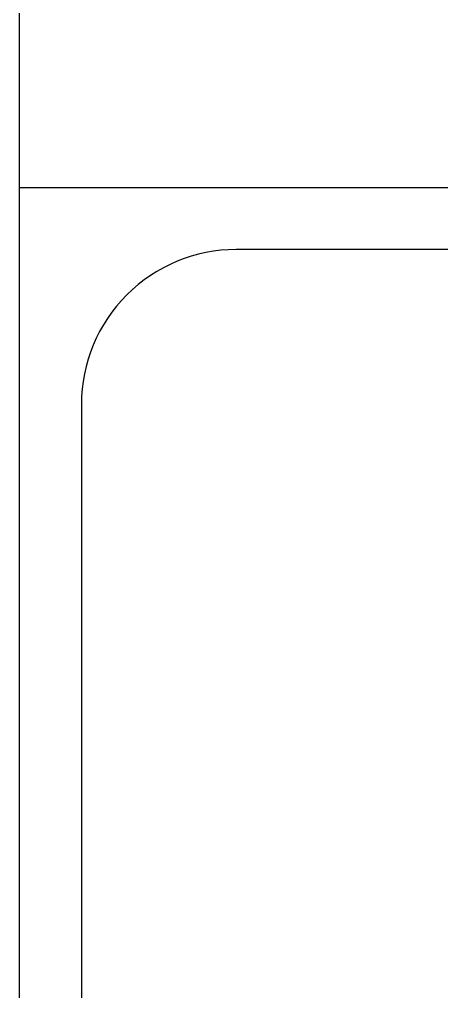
# Model space of a CAD drawing. Extents: x 0 to 1025, y -1312 to 297.
# Drawn here: x 352.5 to 359.31, y 69.85 to 85.56 of the extents above; entities that cross this region are included whole.
import ezdxf
from ezdxf.enums import TextEntityAlignment as Align

# ---------------------------------------------------------------- set-up
doc = ezdxf.new("R2010")
doc.units = 0
doc.header["$LTSCALE"] = 6
doc.header["$MEASUREMENT"] = 0
doc.layers.get('0').update_dxf_attribs({"linetype": 'CONTINUOUS'})
for name, color, linetype in [('T25', 1, 'CONTINUOUS'), ('TBLK18', 4, 'CONTINUOUS'), ('TBLK25', 1, 'CONTINUOUS'), ('TBLK35', 3, 'CONTINUOUS'), ('TBLK50', 7, 'CONTINUOUS')]:
    doc.layers.add(name, color=color, linetype=linetype)
doc.styles.add('ISO', font='iso3098b.shx')

# ---------------------------------------------------------------- blocks, each defined once
blk = doc.blocks.new('A3BBLK')
at = {"layer": 'TBLK50'}
blk.add_line((352.5, 4.5), (352.5, 292.5), dxfattribs=at)
blk = doc.blocks.new('a3_in_vtblk std dwg')
at = {"layer": 'TBLK35'}
blk.add_line((352.5, 82.841), (410.5, 82.841), dxfattribs=at)
at = {"layer": 'TBLK50'}
blk.add_lwpolyline([(409.5, 40.5), (409.5, 79.341, 0.414214), (407, 81.841), (356, 81.841, 0.414214), (353.5, 79.341), (353.5, 40.5, 0.414214), (356, 38), (407, 38, 0.414214)], format="xyb", close=True, dxfattribs=at)
blk.add_blockref('A3BBLK', (0, 0))
at = {"layer": 'TBLK18', "style": 'ISO'}
blk.add_attdef('MR_DIRECTORATE', text='', height=1.5, dxfattribs=at).set_placement((381.5, 68.119), align=Align.CENTER)
for tag, p in [('STREET_NAME', (355.514, 62.1)), ('SUBURB_POSTCODE', (388.488, 62.1)), ('TELEPHONE_NO.', (368.306, 59.836)), ('FAX_NO.', (393.555, 59.836))]:
    blk.add_attdef(tag, p, '', height=1.5, dxfattribs=at)
at = {"layer": 'TBLK25', "style": 'ISO'}
for tag, height, p in [('MR_BRANCH', 2, (381.5, 65.199)), ('ROAD_SECTION', 1.75, (384.5, 29.162)), ('SLK', 1.75, (384.5, 26.108)), ('CHAINAGE', 1.75, (384.5, 19.205))]:
    blk.add_attdef(tag, text='', height=height, dxfattribs=at).set_placement(p, align=Align.CENTER)
for tag, p, height in [('FILE_NUMBER', (371.773, 54.237), 2.5), ('DESIGNED_/_DRAWN', (371.773, 49.487), 2), ('VERIFIED', (371.773, 44.487), 2), ('APPROVED', (371.773, 39.487), 2), ('LOCAL_AUTHORITY', (370.48, 16.733), 1.25)]:
    blk.add_attdef(tag, p, '', height=height, dxfattribs=at)
at = {"layer": 'TBLK35', "style": 'ISO', "width": 0.9}
for tag, p in [('ROAD_PROJECT&NUMBER', (384.5, 32.231)), ('DRAWING_DESCRIPTION', (384.5, 22.288))]:
    blk.add_attdef(tag, text='', height=2.5, dxfattribs=at).set_placement(p, align=Align.CENTER)
at = {"layer": 'TBLK50', "style": 'ISO'}
blk.add_attdef('MRWA_DRG_NUMBER', (356.288, 6.085), '', height=5, dxfattribs=at)

msp = doc.modelspace()

# ---------------------------------------------------------------- block references
at = {"layer": 'T25'}
msp.add_blockref('a3_in_vtblk std dwg', (0.0000004, -0.0000002), dxfattribs=at)

doc.saveas('drawing.dxf')
